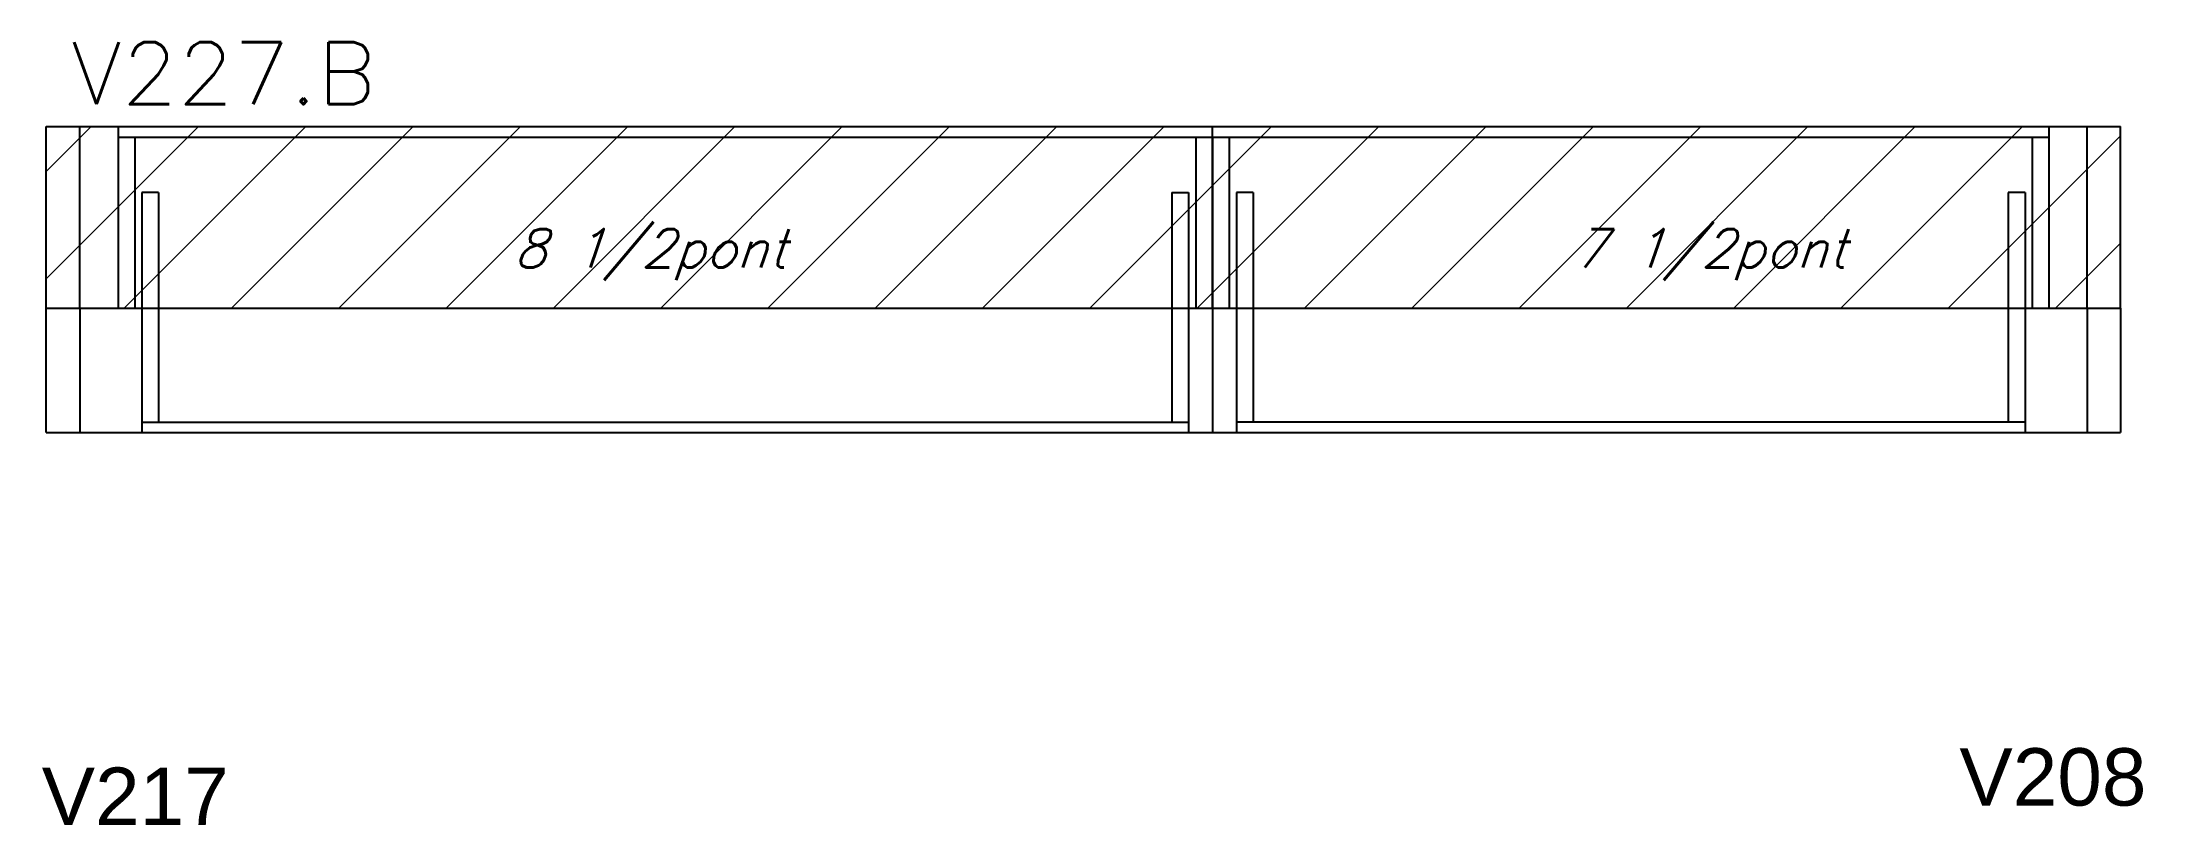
# Model space of a CAD drawing. Header units: millimetres. Extents: x 3571 to 4011, y 5092 to 5256.
import ezdxf

# ---------------------------------------------------------------- set-up
doc = ezdxf.new("R2010")
doc.units = ezdxf.units.MM
for name, color, linetype in [('5', 5, 'Continuous'), ('Painéis', 200, 'Continuous'), ('SARR_2.2x7', 40, 'Continuous'), ('SARR_3.5x7', 81, 'Continuous'), ('texto', 7, 'Continuous')]:
    doc.layers.add(name, color=color, linetype=linetype)
doc.layers.add('REAPROVEITAMENTO', color=251, linetype='Continuous', lineweight=9)
doc.layers.add('Texto Seção', color=7, linetype='Continuous', lineweight=15)
doc.styles.add('REGUA-120', font='ROMANS.shx', dxfattribs={"height": 15})
doc.styles.add('Romans', font='romans.shx')
doc.styles.get("Standard").update_dxf_attribs({"font": 'arial.ttf'})

msp = doc.modelspace()

# ---------------------------------------------------------------- hatches: boundary and pattern name
at = {"layer": 'REAPROVEITAMENTO'}
h = msp.add_hatch(dxfattribs=at)
h.set_pattern_fill('ANSI31', color=256, scale=5, style=0)
h.set_pattern_definition([(45, (-1677.845, -9899.68), (-11.22532, 11.22532), [])])
h.paths.add_polyline_path([(4006.1, 5199.93), (4006.1, 5237.93), (3572.1, 5237.93), (3572.1, 5199.93)])

# ---------------------------------------------------------------- linework, layer by layer
at = {"layer": 'Painéis', "linetype": 'ByBlock'}
for p, q in [((3572.1, 5237.93), (4006.1, 5237.93)), ((3572.1, 5199.93), (3572.1, 5237.93)), ((3816.1, 5199.93), (3816.1, 5237.93)), ((4006.1, 5199.93), (4006.1, 5237.93)), ((3572.1, 5199.93), (4006.1, 5199.93)), ((3572.1, 5173.93), (4006.1, 5173.93))]:
    msp.add_line(p, q, dxfattribs=at)
at = {"layer": 'Painéis'}
for p, q in [((3572.1, 5173.93), (3572.1, 5199.93)), ((3816.1, 5199.93), (3816.1, 5173.93)), ((4006.1, 5199.93), (4006.1, 5173.93))]:
    msp.add_line(p, q, dxfattribs=at)
at = {"layer": 'SARR_2.2x7', "linetype": 'Continuous'}
for p, q in [((3579.1, 5199.93), (3579.1, 5237.93)), ((3587.1, 5235.73), (3816.1, 5235.73)), ((3816.1, 5235.73), (3991.1, 5235.73)), ((3999.1, 5199.93), (3999.1, 5237.93)), ((3579.1, 5199.93), (3579.1, 5173.93)), ((3999.1, 5199.93), (3999.1, 5173.93)), ((3592.1, 5176.13), (3811.1, 5176.13)), ((3986.1, 5176.13), (3821.1, 5176.13))]:
    msp.add_line(p, q, dxfattribs=at)
at = {"layer": 'SARR_3.5x7'}
for p, q in [((3587.1, 5237.93), (3587.1, 5199.93)), ((3590.6, 5235.73), (3590.6, 5199.93)), ((3812.6, 5235.73), (3812.6, 5199.93)), ((3816.1, 5235.73), (3816.1, 5199.93)), ((3819.6, 5235.73), (3819.6, 5199.93)), ((3987.6, 5235.73), (3987.6, 5199.93)), ((3991.1, 5237.93), (3991.1, 5199.93)), ((3592.1, 5224.13), (3592.1, 5173.93)), ((3595.6, 5224.13), (3592.1, 5224.13)), ((3595.6, 5224.13), (3595.6, 5176.13)), ((3807.6, 5224.13), (3807.6, 5176.13)), ((3807.6, 5224.13), (3811.1, 5224.13)), ((3811.1, 5224.13), (3811.1, 5173.93)), ((3821.1, 5224.13), (3821.1, 5173.93)), ((3824.6, 5224.13), (3821.1, 5224.13)), ((3824.6, 5224.13), (3824.6, 5176.13)), ((3982.6, 5224.13), (3982.6, 5176.13)), ((3986.1, 5224.13), (3982.6, 5224.13)), ((3986.1, 5224.13), (3986.1, 5173.93)), ((3587.1, 5199.93), (3590.6, 5199.93)), ((3812.6, 5199.93), (3816.1, 5199.93)), ((3816.1, 5199.93), (3819.6, 5199.93)), ((3987.6, 5199.93), (3991.1, 5199.93))]:
    msp.add_line(p, q, dxfattribs=at)

# ---------------------------------------------------------------- texts
at = {"layer": '5', "linetype": 'Continuous'}
for s, rotation, p in [('V208', 0, (3972.36, 5095.93)), ('V217', 360, (3571.12, 5091.89))]:
    msp.add_text(s, height=12, rotation=rotation, dxfattribs=at).set_placement(p)
at = {"layer": 'texto', "color": 2, "char_height": 8, "attachment_point": 5, "style": 'Romans'}
for s, insert in [('{\\Q19;\\C256;8 1/2pont}', (3698.46, 5211.15)), ('{\\Q19;\\C256;7 1/2pont}', (3920.21, 5211.15))]:
    msp.add_mtext(s, dxfattribs=dict(at, insert=insert))
at = {"layer": 'Texto Seção', "style": 'REGUA-120', "width": 1.05}
msp.add_text('V227.B', height=13, dxfattribs=at).set_placement((3577.34, 5242.61))

doc.saveas('drawing.dxf')
